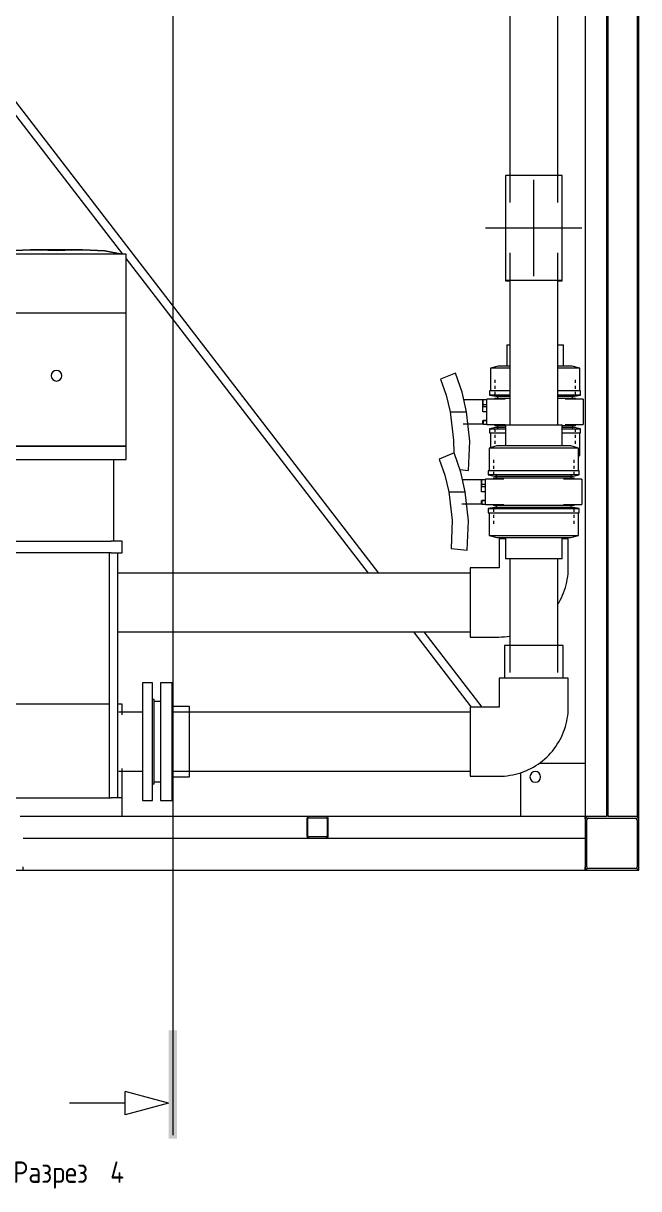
# Model space of a CAD drawing. Header units: millimetres. Extents: x -4001 to 3774, y -595 to 3523.
# Drawn here: x 2217 to 3367, y -595 to 1582 of the extents above; entities that cross this region are included whole.
import ezdxf

# ---------------------------------------------------------------- set-up
doc = ezdxf.new("R2010")
doc.units = ezdxf.units.MM
for name, color, linetype, lineweight in [('A-_ANOTSYBL_E', 7, 'Continuous', 9), ('A-_FLORLEVL_E', 7, 'Continuous', 9), ('A_--------_E-', 8, 'Continuous', 9), ('M-_EQPT----_E', 7, 'Continuous', 9), ('M-_WATR----_E', 5, 'Continuous', 9), ('S-_STRL----_A', 7, 'Continuous', 9)]:
    doc.layers.add(name, color=color, linetype=linetype, lineweight=lineweight)
doc.styles.add('GOST Common_1', font='GOST_Common.ttf', dxfattribs={"width": 0.9, "height": 40})

# ---------------------------------------------------------------- blocks, each defined once
blk = doc.blocks.new('ВертикальныйМногоступенчатыйЦентробежныйНасос_CDM32-CDM85_CNP - CDM65-2-2FSWPC-V1-Разрез 3')
at = {"layer": 'M-_EQPT----_E', "color": 140, "lineweight": 20}
for p, q in [((2148.8, 1150.7), (2148.8, 1040.3)), ((2408.8, 1150.7), (2148.8, 1150.7)), ((2408.8, 1040.3), (2408.8, 1150.7)), ((2148.8, 1040.3), (2148.8, 923.7)), ((2408.8, 1040.3), (2148.8, 1040.3)), ((2408.8, 1040.3), (2148.8, 1040.3)), ((2408.8, 792.1), (2408.8, 1040.3)), ((2110.8, 923.7), (2167.6, 923.7)), ((2110.8, 807), (2110.8, 923.7)), ((2167.6, 807), (2110.8, 807)), ((2148.8, 807), (2148.8, 792.1)), ((2148.8, 792.1), (2148.8, 767)), ((2408.8, 792.1), (2148.8, 792.1)), ((2148.8, 792.1), (2408.8, 792.1)), ((2408.8, 767), (2408.8, 792.1)), ((2148.8, 767), (2408.8, 767)), ((2171.3, 767), (2171.3, 614.7)), ((2386.3, 614.7), (2386.3, 767)), ((2156.3, 614.7), (2156.3, 592.7)), ((2176.3, 614.7), (2156.3, 614.7)), ((2176.3, 614.7), (2381.3, 614.7)), ((2401.3, 614.7), (2381.3, 614.7)), ((2401.3, 592.7), (2401.3, 614.7)), ((2156.3, 592.7), (2176.3, 592.7)), ((2164.3, 592.7), (2164.3, 135)), ((2381.3, 592.7), (2176.3, 592.7)), ((2180.3, 135), (2180.3, 592.7)), ((2377.3, 592.7), (2377.3, 135)), ((2381.3, 592.7), (2401.3, 592.7)), ((2393.3, 135), (2393.3, 592.7)), ((2118.3, 350), (2099.3, 350)), ((2099.3, 350), (2099.3, 240)), ((2118.3, 240), (2118.3, 350)), ((2458.3, 350), (2439.3, 350)), ((2439.3, 350), (2439.3, 240)), ((2458.3, 240), (2458.3, 350)), ((2099.3, 319), (2096.3, 319)), ((2096.3, 319), (2096.3, 240)), ((2156.3, 310), (2156.3, 290)), ((2164.1, 310), (2156.3, 310)), ((2377.4, 310), (2180.2, 310)), ((2401.3, 310), (2393.6, 310)), ((2401.3, 290), (2401.3, 310)), ((2461.3, 319), (2458.3, 319)), ((2461.3, 240), (2461.3, 319)), ((2162.3, 295), (2118.3, 295)), ((2439.3, 295), (2395.2, 295)), ((2096.3, 240), (2096.3, 161)), ((2099.3, 240), (2099.3, 130)), ((2118.3, 130), (2118.3, 240)), ((2439.3, 240), (2439.3, 130)), ((2458.3, 130), (2458.3, 240)), ((2461.3, 161), (2461.3, 240)), ((2118.3, 185), (2162.2, 185)), ((2156.3, 190), (2156.3, 135)), ((2395.4, 185), (2439.3, 185)), ((2401.3, 135), (2401.3, 190)), ((2096.3, 161), (2099.3, 161)), ((2458.3, 161), (2461.3, 161)), ((2156.3, 135), (2156.3, 100)), ((2176.3, 135), (2156.3, 135)), ((2176.3, 135), (2381.3, 135)), ((2401.3, 135), (2381.3, 135)), ((2401.3, 100), (2401.3, 135)), ((2099.3, 130), (2118.3, 130)), ((2439.3, 130), (2458.3, 130)), ((2216.8, 100), (2210.8, 100))]:
    blk.add_line(p, q, dxfattribs=at)
at = {"layer": 'M-_EQPT----_E', "color": 140, "lineweight": 20, "flags": 128}
for points in [[(2278.8, 1157), (2229.5, 1158.9), (2188.7, 1156.8), (2156.4, 1150.7)], [(2156.4, 1150.7), (2188.7, 1156.8), (2229.5, 1158.9), (2251.4, 1158)], [(2326.8, 1158.9), (2326.8, 1158.9), (2326.7, 1158.9), (2326.5, 1158.9), (2325.4, 1158.9), (2325, 1158.9), (2324.5, 1158.9), (2324, 1158.9), (2323.5, 1158.9), (2322.8, 1158.9), (2322.2, 1158.9), (2321.5, 1158.9), (2320.7, 1158.9), (2319.9, 1158.9), (2319.1, 1158.9), (2318.2, 1158.9), (2317.3, 1158.9), (2316.3, 1158.9), (2315.3, 1158.9), (2314.2, 1158.9), (2313.1, 1158.9), (2312, 1158.9), (2310.8, 1158.9), (2309.6, 1158.9), (2308.4, 1158.9), (2307.1, 1158.9), (2305.8, 1158.9), (2304.5, 1158.9), (2303.1, 1158.9), (2301.7, 1158.9), (2300.3, 1158.9), (2298.9, 1158.9), (2297.4, 1158.9), (2295.9, 1158.9), (2294.4, 1158.9), (2292.9, 1158.9), (2291.4, 1158.9), (2289.8, 1158.9), (2288.3, 1158.9), (2286.7, 1158.9), (2285.1, 1158.9), (2283.5, 1158.9), (2282, 1158.9), (2280.4, 1158.9), (2278.8, 1158.9), (2277.2, 1158.9), (2275.6, 1158.9), (2274, 1158.9), (2272.4, 1158.9), (2270.8, 1158.9), (2269.3, 1158.9), (2267.7, 1158.9), (2266.2, 1158.9), (2264.6, 1158.9), (2263.1, 1158.9), (2261.6, 1158.9), (2260.1, 1158.9), (2258.7, 1158.9), (2257.2, 1158.9), (2255.8, 1158.9), (2254.4, 1158.9), (2253.1, 1158.9), (2251.7, 1158.9), (2250.4, 1158.9), (2249.2, 1158.9), (2247.9, 1158.9), (2246.7, 1158.9), (2245.5, 1158.9), (2244.4, 1158.9), (2243.3, 1158.9), (2242.3, 1158.9), (2241.3, 1158.9), (2240.3, 1158.9), (2239.3, 1158.9), (2238.5, 1158.9), (2237.6, 1158.9), (2236.8, 1158.9), (2236.1, 1158.9), (2235.4, 1158.9), (2234.7, 1158.9), (2234.1, 1158.9), (2233.6, 1158.9), (2233, 1158.9), (2232.6, 1158.9), (2232.2, 1158.9), (2231.8, 1158.9), (2231.5, 1158.9), (2231.3, 1158.9), (2231.1, 1158.9), (2230.8, 1158.9)], [(2230.8, 1158.9), (2230.8, 1158.9), (2230.9, 1158.9), (2231, 1158.9), (2231.2, 1158.9), (2231.5, 1158.9), (2231.8, 1158.9), (2232.1, 1158.9), (2232.5, 1158.9), (2232.9, 1158.9), (2233.4, 1158.9), (2234, 1158.9), (2234.6, 1158.9), (2235.2, 1158.9), (2235.9, 1158.9), (2236.7, 1158.9), (2237.4, 1158.9), (2238.3, 1158.9), (2239.2, 1158.9), (2240.1, 1158.9), (2241, 1158.9), (2242, 1158.9), (2243.1, 1158.9), (2244.2, 1158.9), (2245.3, 1158.9), (2246.5, 1158.9), (2247.7, 1158.9), (2248.9, 1158.9), (2250.2, 1158.9), (2251.4, 1158.9), (2252.8, 1158.9), (2254.1, 1158.9), (2255.5, 1158.9), (2256.9, 1158.9), (2258.4, 1158.9), (2259.8, 1158.9), (2261.3, 1158.9), (2262.8, 1158.9), (2264.3, 1158.9), (2265.8, 1158.9), (2267.4, 1158.9), (2268.9, 1158.9), (2270.5, 1158.9), (2272.1, 1158.9), (2273.6, 1158.9), (2275.2, 1158.9), (2276.8, 1158.9), (2278.4, 1158.9), (2280, 1158.9), (2281.6, 1158.9), (2283.2, 1158.9), (2284.8, 1158.9), (2286.4, 1158.9), (2287.9, 1158.9), (2289.5, 1158.9), (2291, 1158.9), (2292.6, 1158.9), (2294.1, 1158.9), (2295.6, 1158.9), (2297.1, 1158.9), (2298.6, 1158.9), (2300, 1158.9), (2301.4, 1158.9), (2302.8, 1158.9), (2304.2, 1158.9), (2305.5, 1158.9), (2306.8, 1158.9), (2308.1, 1158.9), (2309.4, 1158.9), (2310.6, 1158.9), (2311.7, 1158.9), (2312.9, 1158.9), (2314, 1158.9), (2315.1, 1158.9), (2316.1, 1158.9), (2317.1, 1158.9), (2318, 1158.9), (2318.9, 1158.9), (2319.8, 1158.9), (2320.6, 1158.9), (2321.3, 1158.9), (2322, 1158.9), (2322.7, 1158.9), (2323.3, 1158.9), (2323.9, 1158.9), (2324.4, 1158.9), (2326.7, 1158.9), (2326.8, 1158.9), (2326.8, 1158.9)], [(2401.2, 1150.7), (2368.9, 1156.8), (2328.1, 1158.9), (2278.8, 1157)], [(2306.6, 1158), (2328.1, 1158.9), (2368.9, 1156.8), (2401.2, 1150.7)]]:
    blk.add_lwpolyline(points, dxfattribs=at)
at = {"layer": 'M-_EQPT----_E', "color": 140, "lineweight": 20}
for start, end in [(0, 180), (180, 360)]:
    blk.add_arc((2278.8, 923.7), 10, start, end, dxfattribs=at)
blk = doc.blocks.new('PNS-0100 MAIN FRAME - ASY PNS-0100 MAIN FRAME_iam-651195-Разрез 3')
at = {"layer": 'A_--------_E-'}
for p, q in [((3266.8, 2850), (3266.8, 100)), ((2881.2, 555), (1527, 2312.5)), ((1527, 2286.3), (2402, 1150.7)), ((2408.8, 1141.9), (2861, 555)), ((2945.7, 445), (3054, 304.5)), ((3074.2, 304.5), (2965.9, 445)), ((3181, 200), (3266.8, 200)), ((3146.8, 100), (3146.8, 182.5)), ((2750.8, 100), (2216.8, 100)), ((3266.8, 100), (2782.8, 100)), ((3272.8, 100), (3266.8, 100)), ((3266.8, 96), (3266.8, 100)), ((3266.8, 96), (3266.8, 94)), ((3267.1, 100), (3272.6, 100)), ((3363.8, 100), (3360.8, 100)), ((3366.8, 94), (3366.8, 100)), ((2216.8, 60), (2750.8, 60)), ((2782.8, 60), (3266.8, 60)), ((2216.8, 0), (2216.8, 6)), ((3266.8, 0), (3266.8, 6)), ((3366.8, 0), (3366.8, 6)), ((2210.8, 0), (2216.8, 0)), ((2216.8, 0), (3266.8, 0)), ((3266.8, 0), (3272.8, 0)), ((3360.8, 0), (3366.8, 0))]:
    blk.add_line(p, q, dxfattribs=at)
for start, end in [(0, 180), (180, 0)]:
    blk.add_arc((3173.6, 174.2), 10, start, end, dxfattribs=at)
at = {"layer": 'S-_STRL----_A'}
for p, q in [((3306.8, 2850), (3306.8, 100)), ((3309.8, 100), (3309.8, 2850)), ((3363.8, 2850), (3363.8, 100)), ((3366.8, 100), (3366.8, 2850)), ((2746.8, 96), (2746.8, 64)), ((2748.8, 64), (2748.8, 96)), ((2782.8, 100), (2750.8, 100)), ((2750.8, 98), (2782.8, 98)), ((2784.8, 96), (2784.8, 64)), ((2786.8, 64), (2786.8, 96)), ((3266.8, 94), (3266.8, 6)), ((3269.8, 6), (3269.8, 94)), ((3306.8, 100), (3272.8, 100)), ((3272.8, 97), (3360.8, 97)), ((3360.8, 100), (3309.8, 100)), ((3363.8, 100), (3366.8, 100)), ((3363.8, 94), (3363.8, 6)), ((3366.8, 6), (3366.8, 94)), ((2782.8, 62), (2750.8, 62)), ((2750.8, 60), (2782.8, 60)), ((3360.8, 3), (3272.8, 3)), ((3272.8, 0), (3360.8, 0))]:
    blk.add_line(p, q, dxfattribs=at)
for centre, radius, start, end in [((2750.8, 96), 4, 90, 180), ((2750.8, 96), 2, 90, 180), ((2782.8, 96), 4, 360, 90), ((2782.8, 96), 2, 360, 90), ((3272.8, 94), 6, 90, 180), ((3272.8, 94), 3, 90, 180), ((3360.8, 94), 6, 360, 90), ((3360.8, 94), 3, 360, 90), ((2750.8, 64), 4, 180, 270), ((2750.8, 64), 2, 180, 270), ((2782.8, 64), 2, 270, 0), ((2782.8, 64), 4, 270, 360), ((3272.8, 6), 6, 180, 270), ((3272.8, 6), 3, 180, 270), ((3360.8, 6), 3, 270, 360), ((3360.8, 6), 6, 270, 360)]:
    blk.add_arc(centre, radius, start, end, dxfattribs=at)
blk = doc.blocks.new('PNS-0100 MAIN FRAME - Standard-550811-Разрез 3')
blk.add_blockref('PNS-0100 MAIN FRAME - ASY PNS-0100 MAIN FRAME_iam-651195-Разрез 3', (0, 0))
blk = doc.blocks.new('COMER_industrial series - BVI10090-V4-Разрез 3')
at = {"layer": 'M-_WATR----_E', "color": 140, "lineweight": 20}
for p, q in [((3120.5, 981.1), (3120.5, 941.8)), ((3120.5, 981.1), (3125.7, 981.1)), ((3216, 981.1), (3226.1, 981.1)), ((3226.1, 941.8), (3226.1, 981.1)), ((3104.3, 941.8), (3089.8, 937.9)), ((3089.8, 937.9), (3089.8, 895.6)), ((3125.6, 937.9), (3089.8, 937.9)), ((3125.7, 941.8), (3104.3, 941.8)), ((3256.8, 937.9), (3215.8, 937.9)), ((3242.3, 941.8), (3216, 941.8)), ((3256.8, 937.9), (3242.3, 941.8)), ((3256.8, 895.6), (3256.8, 937.9)), ((3024.3, 928.6), (2996.5, 917.4)), ((3098, 916), (3098, 910.3)), ((3248.5, 910.3), (3248.5, 916)), ((3088.3, 895.6), (3088.3, 887.6)), ((3125.6, 895.6), (3088.3, 895.6)), ((3098, 904.6), (3098, 899)), ((3098, 893.3), (3098, 887.6)), ((3258.3, 895.6), (3215.8, 895.6)), ((3248.5, 899), (3248.5, 904.6)), ((3248.5, 887.6), (3248.5, 893.3)), ((3258.3, 887.6), (3258.3, 895.6)), ((3075.3, 878.6), (3038.8, 878.6)), ((3075.3, 856.1), (3075.3, 878.6)), ((3076.3, 872), (3075.3, 872)), ((3076.3, 869.6), (3076.3, 879.1)), ((3076.3, 879.1), (3083.3, 879.1)), ((3083.3, 832.6), (3083.3, 879.6)), ((3117.4, 879.6), (3083.3, 879.6)), ((3088.3, 887.6), (3099.8, 885.6)), ((3125.6, 887.6), (3088.3, 887.6)), ((3098, 881.9), (3098, 879.6)), ((3098, 881.9), (3125.6, 881.9)), ((3099.8, 885.6), (3125.6, 885.6)), ((3103.2, 887.1), (3103.2, 881.9)), ((3258.3, 887.6), (3215.8, 887.6)), ((3215.8, 881.9), (3248.5, 881.9)), ((3215.9, 885.6), (3246.8, 885.6)), ((3263.3, 879.6), (3229.1, 879.6)), ((3243.4, 881.9), (3243.4, 887.1)), ((3246.8, 885.6), (3258.3, 887.6)), ((3248.5, 879.6), (3248.5, 881.9)), ((3263.3, 879.6), (3263.3, 832.6)), ((3014.8, 856.1), (3045.3, 856.1)), ((3075.3, 865.8), (3076.3, 865.8)), ((3083.3, 856.1), (3075.3, 856.1)), ((3076.3, 865.7), (3076.3, 869.6)), ((3083.3, 869.6), (3076.3, 869.6)), ((3083.3, 865.7), (3076.3, 865.7)), ((3038.8, 833.6), (3075.3, 833.6)), ((3075.3, 833.6), (3075.3, 840.2)), ((3075.3, 840.2), (3083.3, 840.2)), ((3076.3, 839.9), (3076.3, 840.1)), ((3076.3, 839.9), (3076.3, 833.1)), ((3083.3, 839.9), (3076.3, 839.9)), ((3076.3, 833.1), (3083.3, 833.1)), ((3076.3, 833.1), (3083.3, 833.1)), ((3083.3, 832.6), (3117.4, 832.6)), ((3098, 832.6), (3098, 830.3)), ((3117.8, 830.3), (3098, 830.3)), ((3103.2, 830.3), (3103.2, 825.2)), ((3248.5, 830.3), (3223.8, 830.3)), ((3229.1, 832.6), (3263.3, 832.6)), ((3243.4, 825.2), (3243.4, 830.3)), ((3248.5, 830.3), (3248.5, 832.6)), ((3099.8, 826.7), (3088.3, 824.7)), ((3099.8, 826.7), (3088.3, 824.7)), ((3088.3, 824.7), (3088.3, 816.7)), ((3088.3, 824.7), (3117.9, 824.7)), ((3088.3, 824.7), (3088.3, 816.7)), ((3088.3, 824.7), (3117.9, 824.7)), ((3088.3, 816.7), (3117.9, 816.7)), ((3088.3, 816.7), (3117.9, 816.7)), ((3089.8, 816.7), (3089.8, 789.2)), ((3089.8, 816.7), (3089.8, 789.2)), ((3098, 824.7), (3098, 819)), ((3098, 813.3), (3098, 807.7)), ((3117.7, 826.7), (3099.8, 826.7)), ((3117.7, 826.7), (3099.8, 826.7)), ((3246.8, 826.7), (3223.7, 826.7)), ((3246.8, 826.7), (3223.7, 826.7)), ((3223.8, 824.7), (3258.3, 824.7)), ((3223.8, 824.7), (3258.3, 824.7)), ((3223.8, 816.7), (3258.3, 816.7)), ((3223.8, 816.7), (3258.3, 816.7)), ((3258.3, 824.7), (3246.8, 826.7)), ((3258.3, 824.7), (3246.8, 826.7)), ((3248.5, 819), (3248.5, 824.7)), ((3248.5, 807.7), (3248.5, 813.3)), ((3256.8, 774.4), (3256.8, 816.7)), ((3256.8, 774.4), (3256.8, 816.7)), ((3258.3, 816.7), (3258.3, 824.7)), ((3258.3, 816.7), (3258.3, 824.7)), ((3098, 802), (3098, 796.3)), ((3248.5, 796.3), (3248.5, 802)), ((3254.3, 773.7), (3256.8, 774.4)), ((3254.3, 773.7), (3256.8, 774.4)), ((3254.6, 774.4), (3256.8, 774.4)), ((3254.6, 774.4), (3256.8, 774.4)), ((3032.4, 748.7), (3048.8, 746.7))]:
    blk.add_line(p, q, dxfattribs=at)
at = {"layer": 'M-_WATR----_E', "color": 140, "lineweight": 20, "flags": 128}
for points in [[(2996.5, 917.4), (3007.1, 887.2), (3014.8, 856.1)], [(3045.3, 856.1), (3036.7, 892.9), (3024.3, 928.6)], [(3014.8, 856.1), (3021, 803.4), (3021.1, 779.1)], [(3048.8, 746.7), (3051.1, 801.6), (3045.3, 856.1)]]:
    blk.add_lwpolyline(points, dxfattribs=at)
blk = doc.blocks.new('COMER_industrial series - BVI10090-V5-Разрез 3')
at = {"layer": 'M-_WATR----_E', "color": 140, "lineweight": 20}
for p, q in [((3118, 831.9), (3118, 792.5)), ((3118, 831.9), (3170.8, 831.9)), ((3170.8, 831.9), (3223.6, 831.9)), ((3223.6, 792.5), (3223.6, 831.9)), ((3101.8, 792.5), (3087.3, 788.6)), ((3087.3, 788.6), (3087.3, 746.3)), ((3170.8, 788.6), (3087.3, 788.6)), ((3170.8, 792.5), (3101.8, 792.5)), ((3239.8, 792.5), (3170.8, 792.5)), ((3254.3, 788.6), (3170.8, 788.6)), ((3254.3, 788.6), (3239.8, 792.5)), ((3254.3, 746.3), (3254.3, 788.6)), ((3021.8, 779.4), (2994, 768.1)), ((3095.5, 766.7), (3095.5, 761)), ((3246, 761), (3246, 766.7)), ((3085.8, 746.3), (3085.8, 738.3)), ((3170.8, 746.3), (3085.8, 746.3)), ((3095.5, 755.3), (3095.5, 749.7)), ((3095.5, 744), (3095.5, 738.3)), ((3255.8, 746.3), (3170.8, 746.3)), ((3246, 749.7), (3246, 755.3)), ((3246, 738.3), (3246, 744)), ((3255.8, 738.3), (3255.8, 746.3)), ((3072.8, 729.4), (3036.3, 729.4)), ((3072.8, 706.9), (3072.8, 729.4)), ((3073.8, 722.8), (3072.8, 722.8)), ((3073.8, 720.4), (3073.8, 729.9)), ((3073.8, 729.9), (3080.8, 729.9)), ((3073.8, 716.4), (3073.8, 720.4)), ((3080.8, 720.4), (3073.8, 720.4)), ((3080.8, 683.4), (3080.8, 730.4)), ((3114.9, 730.4), (3080.8, 730.4)), ((3085.8, 738.3), (3097.3, 736.3)), ((3170.8, 738.3), (3085.8, 738.3)), ((3095.5, 732.7), (3095.5, 730.4)), ((3095.5, 732.7), (3170.8, 732.7)), ((3097.3, 736.3), (3170.8, 736.3)), ((3100.7, 737.8), (3100.7, 732.7)), ((3255.8, 738.3), (3170.8, 738.3)), ((3170.8, 736.3), (3244.3, 736.3)), ((3170.8, 732.7), (3246, 732.7)), ((3260.8, 730.4), (3226.6, 730.4)), ((3240.9, 732.7), (3240.9, 737.8)), ((3244.3, 736.3), (3255.8, 738.3)), ((3246, 730.4), (3246, 732.7)), ((3260.8, 730.4), (3260.8, 683.4)), ((3012.3, 706.9), (3042.8, 706.9)), ((3072.8, 716.5), (3073.8, 716.5)), ((3080.8, 706.9), (3072.8, 706.9)), ((3080.8, 716.4), (3073.8, 716.4)), ((3036.3, 684.4), (3072.8, 684.4)), ((3072.8, 684.4), (3072.8, 690.9)), ((3072.8, 690.9), (3080.8, 690.9)), ((3073.8, 690.6), (3073.8, 690.9)), ((3073.8, 690.6), (3073.8, 683.9)), ((3080.8, 690.6), (3073.8, 690.6)), ((3073.8, 683.9), (3080.8, 683.9)), ((3073.8, 683.9), (3080.8, 683.9)), ((3080.8, 683.4), (3114.9, 683.4)), ((3097.3, 677.4), (3085.8, 675.4)), ((3097.3, 677.4), (3085.8, 675.4)), ((3085.8, 675.4), (3085.8, 667.4)), ((3085.8, 675.4), (3170.8, 675.4)), ((3085.8, 675.4), (3085.8, 667.4)), ((3085.8, 675.4), (3170.8, 675.4)), ((3095.5, 683.4), (3095.5, 681.1)), ((3170.8, 681.1), (3095.5, 681.1)), ((3095.5, 675.4), (3095.5, 669.7)), ((3170.8, 677.4), (3097.3, 677.4)), ((3170.8, 677.4), (3097.3, 677.4)), ((3100.7, 681.1), (3100.7, 675.9)), ((3246, 681.1), (3170.8, 681.1)), ((3244.3, 677.4), (3170.8, 677.4)), ((3244.3, 677.4), (3170.8, 677.4)), ((3170.8, 675.4), (3255.8, 675.4)), ((3170.8, 675.4), (3255.8, 675.4)), ((3226.6, 683.4), (3260.8, 683.4)), ((3240.9, 675.9), (3240.9, 681.1)), ((3255.8, 675.4), (3244.3, 677.4)), ((3255.8, 675.4), (3244.3, 677.4)), ((3246, 681.1), (3246, 683.4)), ((3246, 669.7), (3246, 675.4)), ((3255.8, 667.4), (3255.8, 675.4)), ((3255.8, 667.4), (3255.8, 675.4)), ((3085.8, 667.4), (3170.8, 667.4)), ((3085.8, 667.4), (3170.8, 667.4)), ((3087.3, 667.4), (3087.3, 625.1)), ((3087.3, 667.4), (3087.3, 625.1)), ((3095.5, 664), (3095.5, 658.4)), ((3170.8, 667.4), (3255.8, 667.4)), ((3170.8, 667.4), (3255.8, 667.4)), ((3246, 658.4), (3246, 664)), ((3254.3, 625.1), (3254.3, 667.4)), ((3254.3, 625.1), (3254.3, 667.4)), ((3095.5, 652.7), (3095.5, 647)), ((3246, 647), (3246, 652.7)), ((3087.3, 625.1), (3101.8, 621.2)), ((3087.3, 625.1), (3170.8, 625.1)), ((3087.3, 625.1), (3101.8, 621.2)), ((3087.3, 625.1), (3170.8, 625.1)), ((3101.8, 621.2), (3170.8, 621.2)), ((3101.8, 621.2), (3170.8, 621.2)), ((3118, 621.2), (3118, 581.9)), ((3170.8, 625.1), (3254.3, 625.1)), ((3170.8, 625.1), (3254.3, 625.1)), ((3170.8, 621.2), (3239.8, 621.2)), ((3170.8, 621.2), (3239.8, 621.2)), ((3223.6, 581.9), (3223.6, 621.2)), ((3239.8, 621.2), (3254.3, 625.1)), ((3239.8, 621.2), (3254.3, 625.1)), ((3016.5, 601), (3046.3, 597.5)), ((3170.8, 581.9), (3118, 581.9)), ((3223.6, 581.9), (3170.8, 581.9))]:
    blk.add_line(p, q, dxfattribs=at)
at = {"layer": 'M-_WATR----_E', "color": 140, "lineweight": 20, "flags": 128}
for points in [[(2994, 768.1), (3004.6, 737.9), (3012.3, 706.9)], [(3042.8, 706.9), (3034.2, 743.6), (3021.8, 779.4)], [(3012.3, 706.9), (3018.5, 654.1), (3016.5, 601)], [(3046.3, 597.5), (3048.6, 652.3), (3042.8, 706.9)]]:
    blk.add_lwpolyline(points, dxfattribs=at)
blk = doc.blocks.new('COMER_ST10_BR00_U-PVC бурт под фланец с гладкой поверхностью red - DN20 - DN225-V7-Разрез 3')
at = {"layer": 'M-_WATR----_E', "color": 140, "lineweight": 20}
for p, q in [((2473.3, 315), (2461.3, 315)), ((2527.3, 305.5), (2495.3, 305.5)), ((2527.3, 240), (2527.3, 305.5)), ((2527.3, 174.5), (2527.3, 240)), ((2495.3, 174.5), (2527.3, 174.5)), ((2461.3, 165), (2473.3, 165))]:
    blk.add_line(p, q, dxfattribs=at)
blk = doc.blocks.new('COMER_BR00_U-PVC свободный фланец red - DN15 - DN200-V8-Разрез 3')
at = {"layer": 'M-_WATR----_E', "lineweight": 20}
for p, q in [((2495.3, 350), (2473.3, 350)), ((2473.3, 350), (2473.3, 240)), ((2495.3, 240), (2495.3, 350)), ((2473.3, 240), (2473.3, 130)), ((2495.3, 130), (2495.3, 240)), ((2473.3, 130), (2495.3, 130))]:
    blk.add_line(p, q, dxfattribs=at)
blk = doc.blocks.new('COMER_EL50_U-PVC отвод 90 - DN16-DN315 _Grey_-V11-Разрез 3')
at = {"layer": 'M-_WATR----_E', "color": 140, "lineweight": 20}
for p, q in [((3117.8, 1102), (3117.8, 1101)), ((3223.8, 1101), (3223.8, 1102))]:
    blk.add_line(p, q, dxfattribs=at)
for start_param, end_param in [(3.141593, 3.693145), (5.731632, 6.283185)]:
    blk.add_ellipse((3170.8, 1101), major_axis=(53, 0), ratio=0.000112, start_param=start_param, end_param=end_param, dxfattribs=at)
blk = doc.blocks.new('COMER_TE40_U-PVC тройник равнопроходный - DN16 - DN315 _Grey_-V12-Разрез 3')
at = {"layer": 'M-_WATR----_E', "color": 140, "lineweight": 20}
for p, q in [((3117.8, 1298), (3117.8, 1102)), ((3170.8, 1298), (3117.8, 1298)), ((3223.8, 1298), (3170.8, 1298)), ((3223.8, 1102), (3223.8, 1298)), ((3117.8, 1102), (3170.8, 1102)), ((3170.8, 1102), (3223.8, 1102))]:
    blk.add_line(p, q, dxfattribs=at)
blk = doc.blocks.new('COMER_EL50_U-PVC отвод 90 - DN16-DN315 _Grey_-V106-Разрез 3')
at = {"layer": 'M-_WATR----_E', "color": 140, "lineweight": 20}
for p, q in [((3106.3, 359), (3106.3, 305.3)), ((3235.3, 359), (3106.3, 359)), ((3235.3, 305.3), (3235.3, 359)), ((3105.5, 304.5), (3051.8, 304.5)), ((3051.8, 304.5), (3051.8, 175.5)), ((3051.8, 175.5), (3105.5, 175.5))]:
    blk.add_line(p, q, dxfattribs=at)
at = {"layer": 'M-_WATR----_E', "color": 140, "lineweight": 20, "flags": 128}
for points in [[(3106.3, 305.3), (3106.3, 305.3), (3106.3, 305.2), (3106.3, 305.2), (3106.3, 305.2), (3106.3, 305.1), (3106.3, 305.1), (3106.3, 305.1), (3106.2, 305), (3106.2, 305), (3106.2, 305), (3106.2, 305), (3106.2, 304.9), (3106.2, 304.9), (3106.2, 304.9), (3106.1, 304.8), (3106.1, 304.8), (3106.1, 304.8), (3106.1, 304.8), (3106.1, 304.7), (3106, 304.7), (3106, 304.7), (3106, 304.7), (3106, 304.7), (3105.9, 304.6), (3105.9, 304.6), (3105.9, 304.6), (3105.9, 304.6), (3105.8, 304.6), (3105.8, 304.6), (3105.8, 304.6), (3105.7, 304.5), (3105.7, 304.5), (3105.7, 304.5), (3105.7, 304.5), (3105.6, 304.5), (3105.6, 304.5), (3105.6, 304.5), (3105.5, 304.5), (3105.5, 304.5), (3105.5, 304.5)], [(3105.5, 175.5), (3110.7, 175.6), (3115.9, 175.9), (3121, 176.4), (3126.2, 177.2), (3131.3, 178.1), (3136.3, 179.2), (3141.4, 180.6), (3146.3, 182.1), (3151.2, 183.8), (3156, 185.7), (3160.8, 187.9), (3165.4, 190.2), (3170, 192.7), (3174.4, 195.3), (3178.8, 198.2), (3183, 201.2), (3187.1, 204.4), (3191.1, 207.7), (3194.9, 211.2), (3198.6, 214.9), (3202.1, 218.7), (3205.5, 222.6), (3208.8, 226.7), (3211.8, 230.9), (3214.7, 235.2), (3217.4, 239.6), (3220, 244.1), (3222.3, 248.7), (3224.5, 253.5), (3226.5, 258.3), (3228.2, 263.1), (3229.8, 268.1), (3231.2, 273.1), (3232.4, 278.1), (3233.4, 283.2), (3234.2, 288.4), (3234.7, 293.5), (3235.1, 298.7), (3235.3, 303.9), (3235.3, 305.3)]]:
    blk.add_lwpolyline(points, dxfattribs=at)
blk = doc.blocks.new('RB90 - Переходное кольцо ПВХ-967774-Разрез 3')
at = {"layer": 'M-_WATR----_E', "color": 140, "lineweight": 20}
for p, q in [((3115.8, 420), (3115.8, 369)), ((3170.8, 420), (3115.8, 420)), ((3225.8, 420), (3170.8, 420)), ((3225.8, 369), (3225.8, 420)), ((3115.8, 369), (3115.8, 359)), ((3225.8, 359), (3225.8, 369))]:
    blk.add_line(p, q, dxfattribs=at)
blk = doc.blocks.new('COMER_EL50_U-PVC отвод 90 - DN16-DN315 _Grey_-V107-Разрез 3')
at = {"layer": 'M-_WATR----_E', "color": 140, "lineweight": 20}
for p, q in [((3106.3, 619), (3106.3, 565.3)), ((3117.6, 619), (3106.3, 619)), ((3235.3, 619), (3224, 619)), ((3235.3, 565.3), (3235.3, 619)), ((3105.5, 564.5), (3051.8, 564.5)), ((3051.8, 564.5), (3051.8, 435.5)), ((3051.8, 435.5), (3105.5, 435.5))]:
    blk.add_line(p, q, dxfattribs=at)
at = {"layer": 'M-_WATR----_E', "color": 140, "lineweight": 20, "flags": 128}
for points in [[(3106.3, 565.3), (3106.3, 565.3), (3106.3, 565.2), (3106.3, 565.2), (3106.3, 565.2), (3106.3, 565.1), (3106.3, 565.1), (3106.3, 565.1), (3106.2, 565), (3106.2, 565), (3106.2, 565), (3106.2, 565), (3106.2, 564.9), (3106.2, 564.9), (3106.2, 564.9), (3106.1, 564.8), (3106.1, 564.8), (3106.1, 564.8), (3106.1, 564.8), (3106.1, 564.7), (3106, 564.7), (3106, 564.7), (3106, 564.7), (3106, 564.7), (3105.9, 564.6), (3105.9, 564.6), (3105.9, 564.6), (3105.9, 564.6), (3105.8, 564.6), (3105.8, 564.6), (3105.8, 564.6), (3105.7, 564.5), (3105.7, 564.5), (3105.7, 564.5), (3105.7, 564.5), (3105.6, 564.5), (3105.6, 564.5), (3105.6, 564.5), (3105.5, 564.5), (3105.5, 564.5), (3105.5, 564.5)], [(3215.8, 496.9), (3217.4, 499.6), (3220, 504.1), (3222.3, 508.7), (3224.5, 513.5), (3226.5, 518.3), (3228.2, 523.1), (3229.8, 528.1), (3231.2, 533.1), (3232.4, 538.1), (3233.4, 543.2), (3234.2, 548.4), (3234.7, 553.5), (3235.1, 558.7), (3235.3, 563.9), (3235.3, 565.3)], [(3105.5, 435.5), (3110.7, 435.6), (3115.9, 435.9), (3121, 436.4), (3125.8, 437.1)]]:
    blk.add_lwpolyline(points, dxfattribs=at)
blk = doc.blocks.new('RB90 - Переходное кольцо ПВХ-967801-Разрез 3')
at = {"layer": 'M-_WATR----_E', "color": 140, "lineweight": 20}
for p, q in [((3115.8, 621.2), (3115.8, 619)), ((3225.8, 619), (3225.8, 621.2))]:
    blk.add_line(p, q, dxfattribs=at)
blk = doc.blocks.new('Разрез - Имя вида сзади-163743-Разрез 3')
at = {"layer": 'A-_ANOTSYBL_E'}
blk.add_hatch(color=256, dxfattribs=at).paths.add_polyline_path([(-3646.4, 2776.5), (-3646.4, 2792.4), (-3849.1, 2792.4), (-3849.1, 2776.5)])
for p, q in [((-3782.4, 2873.4), (-3782.4, 2977.8)), ((-3782.4, 2792.4), (-3804.1, 2873.4)), ((-3804.1, 2873.4), (-3760.7, 2873.4)), ((-3782.4, 2792.4), (-3760.7, 2873.4))]:
    blk.add_line(p, q, dxfattribs=at)

msp = doc.modelspace()

# ---------------------------------------------------------------- linework, layer by layer
at = {"layer": 'A-_ANOTSYBL_E'}
msp.add_line((2496.2, 3418.8), (2496.2, -495.1), dxfattribs=at)
at = {"layer": 'A-_FLORLEVL_E'}
msp.add_line((0, 0), (3359.5, 0), dxfattribs=at)
at = {"layer": 'M-_WATR----_E', "color": 140, "lineweight": 20}
for p, q in [((3215.8, 1247), (3215.8, 2621)), ((3125.8, 2550.5), (3125.8, 1247)), ((3170.8, 1109.9), (3170.8, 1289.9)), ((3080.8, 1199.9), (3260.8, 1199.9)), ((3125.8, 1153), (3125.8, 831.9)), ((3215.8, 831.9), (3215.8, 1153)), ((3125.8, 581.9), (3125.8, 369)), ((3215.8, 369), (3215.8, 581.9)), ((3051.8, 555), (2393.4, 555)), ((2393.4, 445), (3051.8, 445)), ((3051.8, 295), (2495.3, 295)), ((2495.3, 185), (3051.8, 185))]:
    msp.add_line(p, q, dxfattribs=at)

# ---------------------------------------------------------------- block references
at = {"layer": 'A-_ANOTSYBL_E', "rotation": 89.9999999999997}
msp.add_blockref('Разрез - Имя вида сзади-163743-Разрез 3', (5280.7, 3347.3), dxfattribs=at)
at = {"layer": 'A_--------_E-'}
msp.add_blockref('PNS-0100 MAIN FRAME - Standard-550811-Разрез 3', (0, 0), dxfattribs=at)
at = {"layer": 'M-_EQPT----_E', "color": 140, "lineweight": 20}
msp.add_blockref('ВертикальныйМногоступенчатыйЦентробежныйНасос_CDM32-CDM85_CNP - CDM65-2-2FSWPC-V1-Разрез 3', (0, 0), dxfattribs=at)
at = {"layer": 'M-_WATR----_E', "color": 140, "lineweight": 20}
for name in ['COMER_TE40_U-PVC тройник равнопроходный - DN16 - DN315 _Grey_-V12-Разрез 3', 'COMER_EL50_U-PVC отвод 90 - DN16-DN315 _Grey_-V11-Разрез 3', 'COMER_industrial series - BVI10090-V4-Разрез 3', 'COMER_industrial series - BVI10090-V5-Разрез 3', 'COMER_EL50_U-PVC отвод 90 - DN16-DN315 _Grey_-V107-Разрез 3', 'RB90 - Переходное кольцо ПВХ-967801-Разрез 3', 'RB90 - Переходное кольцо ПВХ-967774-Разрез 3', 'COMER_EL50_U-PVC отвод 90 - DN16-DN315 _Grey_-V106-Разрез 3', 'COMER_ST10_BR00_U-PVC бурт под фланец с гладкой поверхностью red - DN20 - DN225-V7-Разрез 3']:
    msp.add_blockref(name, (0, 0), dxfattribs=at)
at = {"layer": 'M-_WATR----_E', "lineweight": 20}
msp.add_blockref('COMER_BR00_U-PVC свободный фланец red - DN15 - DN200-V8-Разрез 3', (0, 0), dxfattribs=at)

# ---------------------------------------------------------------- texts
at = {"layer": 'A-_ANOTSYBL_E', "char_height": 40, "attachment_point": 1, "style": 'GOST Common_1'}
for s, insert, width in [('Разрез', (2197.9, -544.2), 193.367), (' 4', (2357.4, -544.2), 51.949)]:
    msp.add_mtext(s, dxfattribs=dict(at, insert=insert, width=width))

doc.saveas('drawing.dxf')
